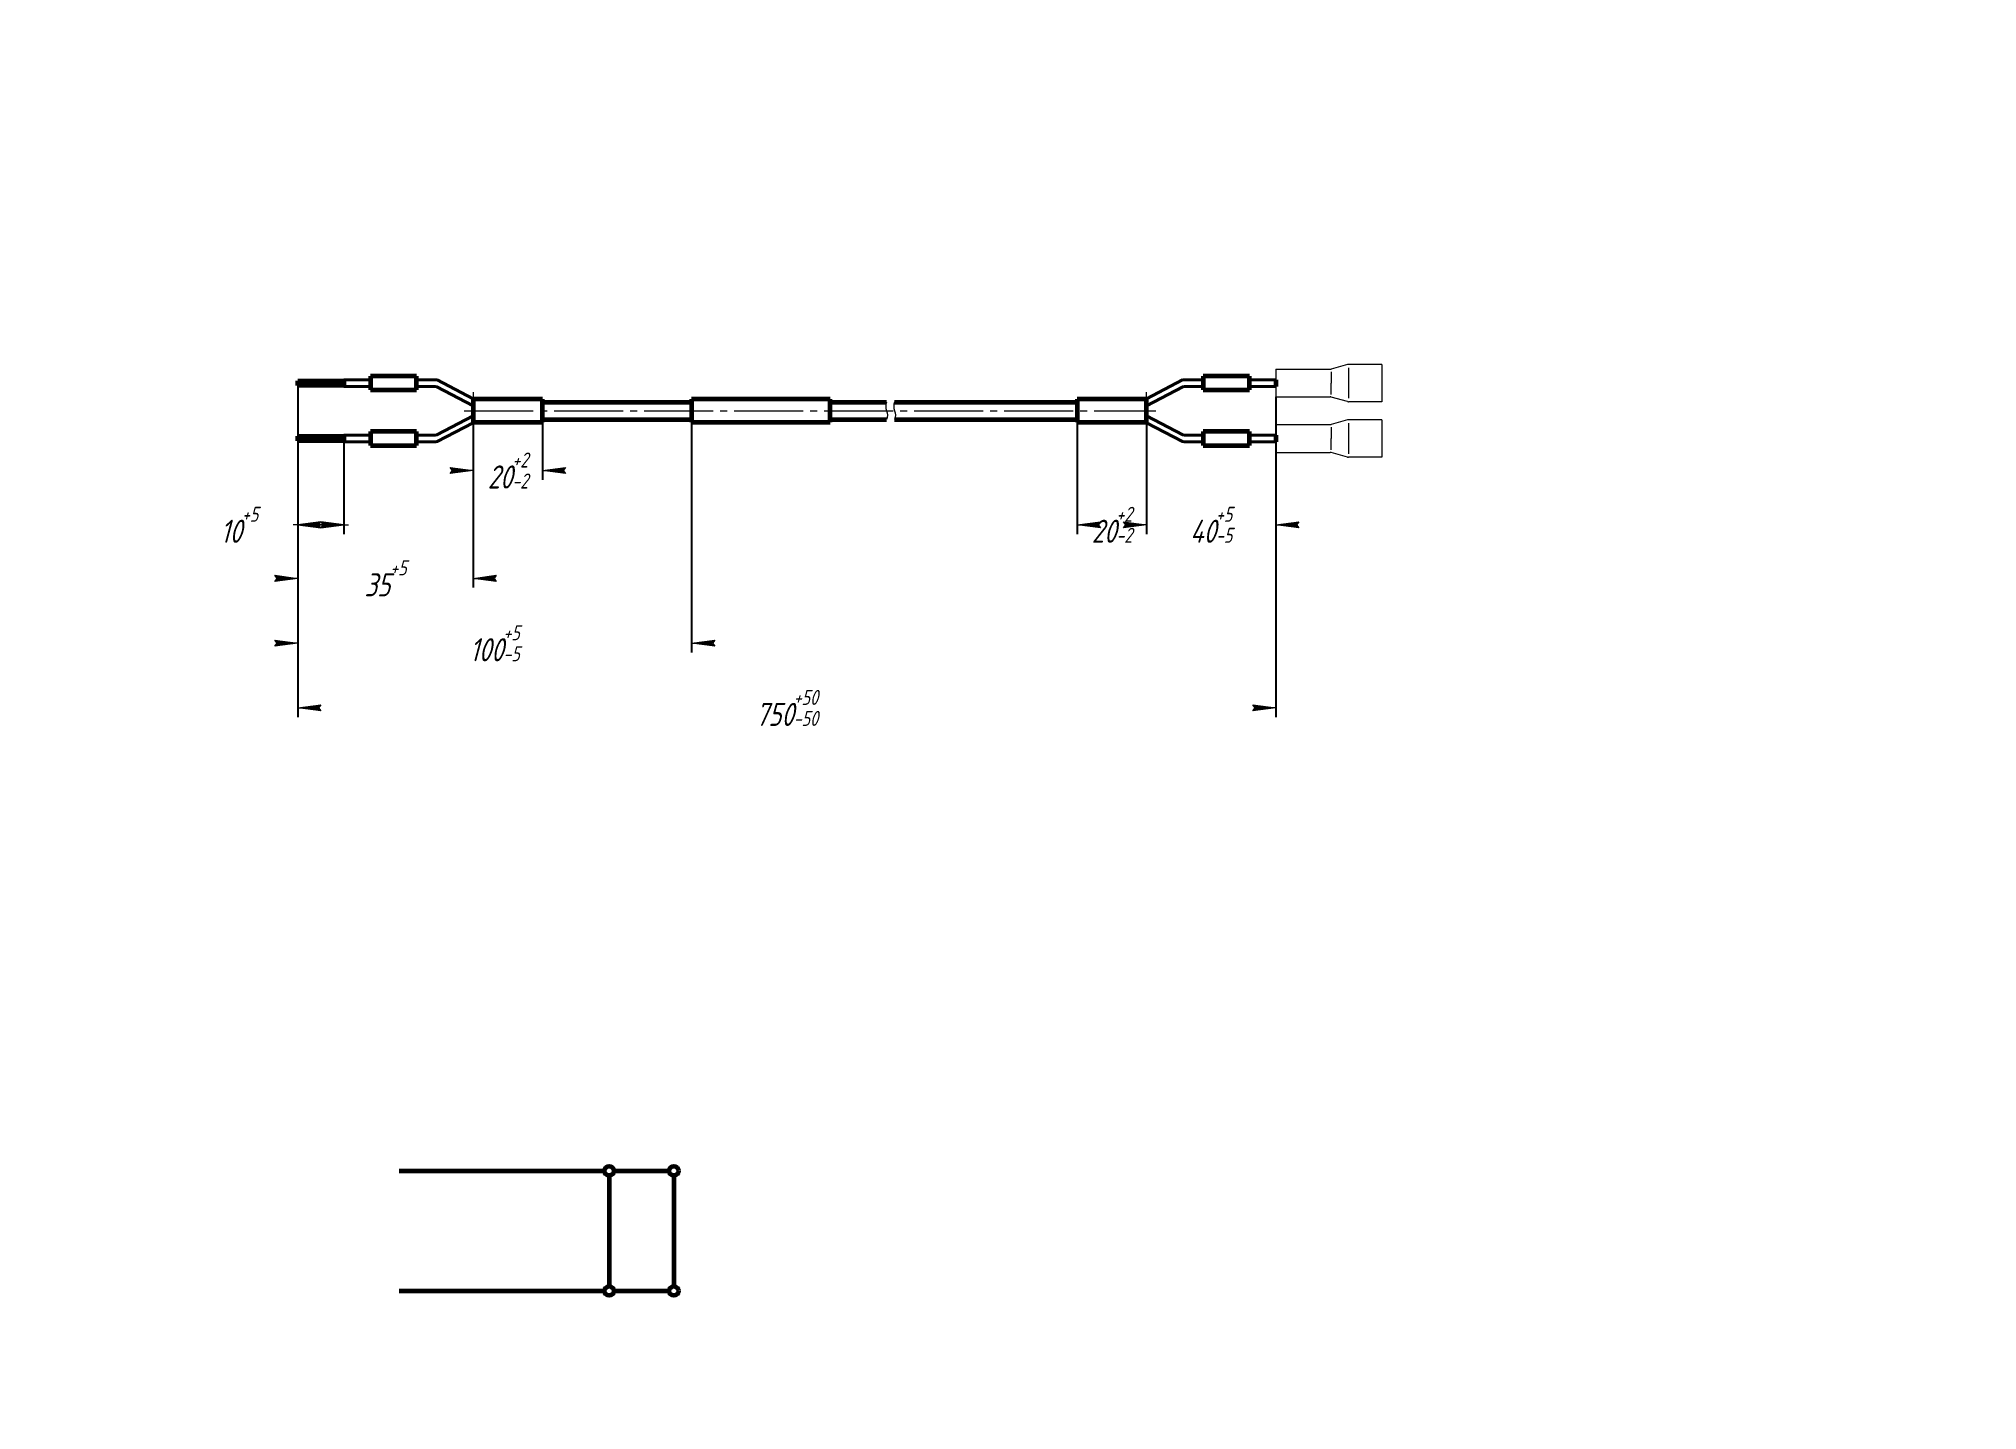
# Model space of a CAD drawing. Header units: millimetres. Extents: x 0 to 420, y 0 to 297.
import ezdxf

# ---------------------------------------------------------------- set-up
doc = ezdxf.new("R2010")
doc.units = ezdxf.units.MM
for name, pattern in [('K5LT32809', [0]), ('K5LT32810', [0]), ('K5LT32812', [0]), ('K5LT_AXLED', [19.5, 15, -1.5, 1.5, -1.5]), ('K5LT_BASIC', [0]), ('K5LT_THIN', [0]), ('K5LT_THIN_INCLUDED_TO_HATCHING', [0])]:
    doc.linetypes.add(name, pattern=pattern)
doc.styles.add('KDIMTEXTSTYLE', font='GOST_AU.SHX', dxfattribs={"width": 0.96, "oblique": 15, "height": 5})
doc.dimstyles.new('KDIMSTYLE (1.00)', dxfattribs={"dimtxt": 5, "dimasz": 1, "dimexe": 2, "dimexo": 0, "dimgap": 1, "dimtad": 1, "dimtxsty": 'KDIMTEXTSTYLE', "dimsah": 1, "dimcen": 0, "dimdle": 1, "dimadec": 0, "dimazin": 0, "dimtfac": 0.667, "dimtmove": 0, "dimatfit": 3, "dimfxl": 1, "dimtvp": 1, "dimtolj": 1, "dimtzin": 0, "dimarcsym": 0})

# ---------------------------------------------------------------- blocks, each defined once
blk = doc.blocks.new('U0')
at = {"color": 150, "linetype": 'K5LT_BASIC', "lineweight": 60, "true_color": 0x0080ff}
for p, q in [((109.1359105561847, 218.9382181371565), (94.13591055618474, 218.9382181371565)), ((94.13591055618474, 218.9382181371565), (94.13591055618474, 213.9382181371565)), ((109.1359105561847, 213.9382181371565), (109.1359105561847, 218.9382181371565)), ((94.13591055618474, 213.9382181371565), (109.1359105561847, 213.9382181371565))]:
    blk.add_line(p, q, dxfattribs=at)
blk = doc.blocks.new('U1')
at = {"color": 150, "linetype": 'K5LT_BASIC', "lineweight": 60, "true_color": 0x0080ff}
for p, q in [((171.446110569103, 218.9382181371565), (141.446110569103, 218.9382181371565)), ((141.446110569103, 218.9382181371565), (141.446110569103, 213.9382181371565)), ((171.446110569103, 213.9382181371565), (171.446110569103, 218.9382181371565)), ((141.446110569103, 213.9382181371565), (171.446110569103, 213.9382181371565))]:
    blk.add_line(p, q, dxfattribs=at)
blk = doc.blocks.new('KDIMARROW_01')
blk.add_hatch(color=0).paths.add_polyline_path([(-5, -0.6582624912261956), (0, 0), (-5, 0.658262491226197), (-4.5, 5.51091059616309e-16)])
at = {"color": 0, "linetype": 'K5LT_THIN', "lineweight": 18}
for p, q in [((-4.5, 5.51091059616309e-16), (-5, 0.658262491226197)), ((-5, 0.658262491226197), (0, 0)), ((0, 0), (-5, -0.6582624912261956)), ((-5, -0.6582624912261956), (-4.5, 5.51091059616309e-16)), ((0, 0), (-1, 0))]:
    blk.add_line(p, q, dxfattribs=at)
blk = doc.blocks.new('U2')
at = {"color": 150, "linetype": 'K5LT_BASIC', "lineweight": 60, "true_color": 0x0080ff}
for p, q in [((56.12154304228761, 222.9420540911495), (66.12154304228761, 222.9420540911495)), ((56.12154304228761, 221.9420540911495), (56.12154304228761, 222.9420540911495)), ((66.12154304228761, 222.9420540911495), (66.12154304228761, 221.9420540911495)), ((66.12154304228761, 221.9420540911495), (56.12154304228761, 221.9420540911495))]:
    blk.add_line(p, q, dxfattribs=at)
blk = doc.blocks.new('U3')
at = {"color": 150, "linetype": 'K5LT_BASIC', "lineweight": 60, "true_color": 0x0080ff}
for p, q in [((56.12154304228761, 210.9343821831635), (66.12154304228761, 210.9343821831635)), ((56.12154304228761, 209.9343821831635), (56.12154304228761, 210.9343821831635)), ((66.12154304228761, 210.9343821831635), (66.12154304228761, 209.9343821831635)), ((66.12154304228761, 209.9343821831635), (56.12154304228761, 209.9343821831635))]:
    blk.add_line(p, q, dxfattribs=at)
blk = doc.blocks.new('KDIMARROW_02')
blk.add_hatch(color=0).paths.add_polyline_path([(4.5, -5.51091059616309e-16), (5, 0.6582624912261956), (0, 0), (5, -0.658262491226197)])
at = {"color": 0, "linetype": 'K5LT_THIN', "lineweight": 18}
for p, q in [((0, 0), (-1, 0)), ((5, 0.6582624912261956), (0, 0)), ((0, 0), (5, -0.658262491226197)), ((0, 0), (7, -8.572527594031472e-16)), ((4.5, -5.51091059616309e-16), (5, 0.6582624912261956)), ((5, -0.658262491226197), (4.5, -5.51091059616309e-16))]:
    blk.add_line(p, q, dxfattribs=at)
blk = doc.blocks.new('U7')
at = {"color": 150, "linetype": 'K5LT_BASIC', "lineweight": 60, "true_color": 0x0080ff}
for p, q in [((81.84345621717881, 223.9420540911494), (71.84345621717881, 223.9420540911494)), ((71.84345621717881, 223.9420540911494), (71.84345621717881, 220.9420540911494)), ((81.84345621717881, 220.9420540911494), (81.84345621717881, 223.9420540911494)), ((71.84345621717881, 220.9420540911494), (81.84345621717881, 220.9420540911494))]:
    blk.add_line(p, q, dxfattribs=at)
blk = doc.blocks.new('U8')
at = {"color": 150, "linetype": 'K5LT_BASIC', "lineweight": 60, "true_color": 0x0080ff}
for p, q in [((81.84345621717881, 211.9343821831634), (71.84345621717881, 211.9343821831634)), ((71.84345621717881, 211.9343821831634), (71.84345621717881, 208.9343821831634)), ((81.84345621717881, 208.9343821831634), (81.84345621717881, 211.9343821831634)), ((71.84345621717881, 208.9343821831634), (81.84345621717881, 208.9343821831634))]:
    blk.add_line(p, q, dxfattribs=at)
blk = doc.blocks.new('U10')
at = {"color": 7, "linetype": 'K5LT_THIN_INCLUDED_TO_HATCHING', "lineweight": 18}
for p, q in [((183.557846501245, 217.8555737864123), (183.5024953201365, 217.3831219033272)), ((183.5024953201365, 217.3831219033272), (183.557846501245, 216.910670020242)), ((183.6914760733706, 218.3280256694975), (183.557846501245, 217.8555737864123)), ((183.557846501245, 216.910670020242), (183.6914760733706, 216.4382181371569)), ((183.6914760733706, 216.4382181371569), (183.8251056454961, 215.9657662540717)), ((183.8251056454961, 215.0208624879014), (183.6914760733706, 214.5484106048162)), ((183.8251056454961, 215.9657662540717), (183.8804568266046, 215.4933143709865)), ((183.8804568266046, 215.4933143709865), (183.8251056454961, 215.0208624879014))]:
    blk.add_line(p, q, dxfattribs=at)
blk = doc.blocks.new('U11')
at = {"color": 7, "linetype": 'K5LT_THIN_INCLUDED_TO_HATCHING', "lineweight": 18}
for p, q in [((185.2992040844003, 217.8555737864123), (185.2438529032918, 217.3831219033272)), ((185.2438529032918, 217.3831219033272), (185.2992040844003, 216.910670020242)), ((185.4328336565259, 218.3280256694975), (185.2992040844003, 217.8555737864123)), ((185.2992040844003, 216.910670020242), (185.4328336565259, 216.4382181371569)), ((185.4328336565259, 216.4382181371569), (185.5664632286515, 215.9657662540717)), ((185.5664632286515, 215.0208624879014), (185.4328336565259, 214.5484106048162)), ((185.5664632286515, 215.9657662540717), (185.62181440976, 215.4933143709865)), ((185.62181440976, 215.4933143709865), (185.5664632286515, 215.0208624879014))]:
    blk.add_line(p, q, dxfattribs=at)
blk = doc.blocks.new('U16')
at = {"color": 150, "linetype": 'K5LT_BASIC', "lineweight": 60, "true_color": 0x0080ff}
for p, q in [((240.0057596792878, 218.9382181371571), (225.0057596792878, 218.9382181371571)), ((225.0057596792878, 218.9382181371571), (225.0057596792878, 213.9382181371571)), ((240.0057596792878, 213.9382181371571), (240.0057596792878, 218.9382181371571)), ((225.0057596792878, 213.9382181371571), (240.0057596792878, 213.9382181371571))]:
    blk.add_line(p, q, dxfattribs=at)
blk = doc.blocks.new('U17')
at = {"color": 150, "linetype": 'K5LT_BASIC', "lineweight": 60, "true_color": 0x0080ff}
for p, q in [((262.2982140182937, 211.9343821831641), (252.2982140182937, 211.9343821831641)), ((252.2982140182937, 211.9343821831641), (252.2982140182937, 208.9343821831641)), ((262.2982140182937, 208.9343821831641), (262.2982140182937, 211.9343821831641)), ((252.2982140182937, 208.9343821831641), (262.2982140182937, 208.9343821831641))]:
    blk.add_line(p, q, dxfattribs=at)
blk = doc.blocks.new('U18')
at = {"color": 150, "linetype": 'K5LT_BASIC', "lineweight": 60, "true_color": 0x0080ff}
for p, q in [((262.2982140182937, 223.9420540911502), (252.2982140182937, 223.9420540911502)), ((252.2982140182937, 223.9420540911502), (252.2982140182937, 220.9420540911502)), ((262.2982140182937, 220.9420540911502), (262.2982140182937, 223.9420540911502)), ((252.2982140182937, 220.9420540911502), (262.2982140182937, 220.9420540911502))]:
    blk.add_line(p, q, dxfattribs=at)

msp = doc.modelspace()

# ---------------------------------------------------------------- linework, layer by layer
at = {"color": 150, "linetype": 'K5LT_BASIC', "lineweight": 60, "true_color": 0x0080ff}
for p, q in [((66.12154304228761, 221.7096937884326), (66.12154304228761, 223.1744143938664)), ((268.0201271931849, 223.174414393867), (268.0201271931849, 221.7096937884332)), ((109.1359105561847, 218.3280256694974), (141.446110569103, 218.3280256694976)), ((109.1359105561847, 214.5484106048158), (141.446110569103, 214.5484106048168)), ((171.446110569103, 218.3280256694974), (183.6914760733706, 218.3280256694975)), ((171.446110569103, 214.5484106048158), (183.6914760733706, 214.5484106048162)), ((185.4328336565259, 218.3280256694975), (218.7563105820213, 218.3280256694977)), ((185.4328336565259, 214.5484106048162), (218.7563105820213, 214.5484106048173)), ((218.7563105820213, 218.3280256694974), (225.0057596792878, 218.3280256694976)), ((218.7563105820213, 214.5484106048158), (225.0057596792878, 214.5484106048166)), ((225.0057596792878, 218.3280256694976), (225.0057596792878, 214.5484106048166)), ((66.12154304228761, 209.7020218804465), (66.12154304228761, 211.1667424858804)), ((268.0201271931849, 211.166742485881), (268.0201271931849, 209.7020218804471)), ((78.05919357366301, 51.82775124531685), (122.5938414899175, 51.82775124531685)), ((123.5938414899171, 50.82775124531685), (123.5938414899171, 26.82775124531686)), ((124.5938414899166, 51.82775124531685), (136.5938414899171, 51.82775124531685)), ((137.5938414899171, 50.82775124531685), (137.5938414899171, 26.82775124531686)), ((78.05919357366301, 25.82775124531685), (122.5938414899175, 25.82775124531685)), ((124.5938414899166, 25.82775124531685), (136.5938414899171, 25.82775124531685))]:
    msp.add_line(p, q, dxfattribs=at)
at = {"color": 7, "linetype": 'K5LT32809', "lineweight": 40}
for p, q in [((71.84345621717881, 223.1744143938664), (66.12154304228761, 223.1744143938664)), ((85.64191305652321, 223.1744143938662), (81.84345621717881, 223.1744143938662)), ((94.13591055618508, 219.0163021760025), (86.34618359785554, 223.1245662101857)), ((240.0057596792875, 219.0163021760031), (247.795486637617, 223.1245662101863)), ((240.0057596792875, 219.0163021760031), (247.795486637617, 223.1245662101863)), ((248.4997571789493, 223.1744143938668), (252.2982140182937, 223.1744143938668)), ((248.4997571789493, 223.1744143938668), (252.2982140182937, 223.1744143938668)), ((262.2982140182937, 223.174414393867), (268.0201271931849, 223.174414393867)), ((262.2982140182937, 223.174414393867), (268.0201271931849, 223.174414393867)), ((71.84345621717881, 221.7096937884325), (66.12154304228761, 221.7096937884326)), ((85.52335474919687, 221.7096937884324), (81.84345621717881, 221.7096937884324)), ((94.13591055618485, 217.5325362077209), (86.22896144841184, 221.6596553222247)), ((240.0057596792877, 217.5325362077215), (247.9127087870607, 221.6596553222253)), ((240.0057596792877, 217.5325362077215), (247.9127087870607, 221.6596553222253)), ((248.6183154862757, 221.7096937884331), (252.2982140182937, 221.7096937884331)), ((248.6183154862757, 221.7096937884331), (252.2982140182937, 221.7096937884331)), ((262.2982140182937, 221.7096937884332), (268.0201271931849, 221.7096937884332)), ((262.2982140182937, 221.7096937884332), (268.0201271931849, 221.7096937884332)), ((94.13591055618485, 215.343900066592), (86.22896144841184, 211.2167809520882)), ((94.13591055618485, 215.343900066592), (86.22896144841184, 211.2167809520882)), ((240.0057596792877, 215.3439000665927), (247.9127087870607, 211.2167809520889)), ((71.84345621717881, 211.1667424858804), (66.12154304228761, 211.1667424858804)), ((71.84345621717881, 211.1667424858804), (66.12154304228761, 211.1667424858804)), ((85.52335474919687, 211.1667424858805), (81.84345621717881, 211.1667424858804)), ((85.52335474919687, 211.1667424858805), (81.84345621717881, 211.1667424858804)), ((94.13591055618508, 213.8601340983105), (86.34618359785554, 209.7518700641273)), ((94.13591055618508, 213.8601340983105), (86.34618359785554, 209.7518700641273)), ((240.0057596792875, 213.8601340983111), (247.795486637617, 209.7518700641279)), ((248.6183154862757, 211.1667424858811), (252.2982140182937, 211.1667424858811)), ((262.2982140182937, 211.166742485881), (268.0201271931849, 211.166742485881)), ((71.84345621717881, 209.7020218804466), (66.12154304228761, 209.7020218804465)), ((71.84345621717881, 209.7020218804466), (66.12154304228761, 209.7020218804465)), ((85.64191305652321, 209.7020218804468), (81.84345621717881, 209.7020218804467)), ((85.64191305652321, 209.7020218804468), (81.84345621717881, 209.7020218804467)), ((248.4997571789493, 209.7020218804474), (252.2982140182937, 209.7020218804473)), ((262.2982140182937, 209.7020218804472), (268.0201271931849, 209.7020218804471))]:
    msp.add_line(p, q, dxfattribs=at)
at = {"color": 7, "linetype": 'K5LT32812', "lineweight": 18}
for p, q in [((268.0201271931849, 225.4420540911501), (268.0201271931849, 219.4420540911501)), ((268.0201271931849, 225.4420540911501), (279.8140893421505, 225.4420540911501)), ((283.5679047490449, 226.4642771059357), (280.0163117862904, 225.4698310763645)), ((280.0163117862904, 224.8885093566043), (280.0163117862904, 222.4420540911501)), ((291.0201271931849, 226.4920540911502), (283.7701271931849, 226.4920540911501)), ((283.7701271931849, 225.7420540911501), (283.7701271931849, 219.1420540911501)), ((291.020127193185, 226.4920540911502), (291.0201271931849, 218.3920540911501)), ((268.0201271931849, 219.4420540911501), (279.8140893421505, 219.4420540911501)), ((280.0163117862904, 219.995598825696), (280.0163117862904, 222.4420540911501)), ((283.5679047490449, 218.4198310763645), (280.0163117862904, 219.4142771059357)), ((283.5679047490449, 214.4566051979497), (280.0163117862904, 213.4621591683785)), ((291.0201271931849, 218.3920540911501), (283.7701271931849, 218.3920540911501)), ((291.0201271931849, 214.4843821831641), (283.7701271931849, 214.4843821831641)), ((291.020127193185, 214.4843821831641), (291.0201271931849, 206.3843821831641)), ((268.0201271931849, 213.4343821831641), (268.0201271931849, 207.434382183164)), ((268.0201271931849, 213.4343821831641), (279.8140893421505, 213.4343821831641)), ((280.0163117862904, 212.8808374486182), (280.0163117862904, 210.4343821831641)), ((280.0163117862904, 207.98792691771), (280.0163117862904, 210.4343821831641)), ((283.7701271931849, 213.7343821831641), (283.7701271931849, 207.1343821831641)), ((268.0201271931849, 207.4343821831641), (279.8140893421505, 207.434382183164)), ((283.5679047490449, 206.4121591683785), (280.0163117862904, 207.4066051979497)), ((291.0201271931849, 206.3843821831641), (283.7701271931849, 206.3843821831641))]:
    msp.add_line(p, q, dxfattribs=at)
at = {"color": 7, "linetype": 'K5LT32810', "lineweight": 15}
for p, q in [((94.13591055618485, 220.4382181371564), (94.13591055618485, 212.4382181371566)), ((240.0057596792877, 212.4382181371572), (240.0057596792877, 220.438218137157))]:
    msp.add_line(p, q, dxfattribs=at)
at = {"color": 30, "linetype": 'K5LT_AXLED', "lineweight": 18, "true_color": 0xff8000}
msp.add_line((92.13591055618474, 216.4382181371565), (242.0057596792877, 216.4382181371571), dxfattribs=at)
at = {"color": 150, "linetype": 'K5LT_BASIC', "lineweight": 60, "true_color": 0x0080ff}
for centre in [(123.5938414899171, 51.82775124531685), (137.5938414899171, 51.82775124531685), (123.5938414899171, 25.82775124531685), (137.5938414899171, 25.82775124531685)]:
    msp.add_circle(centre, 1, dxfattribs=at)
at = {"color": 7, "linetype": 'K5LT32809', "lineweight": 40}
for centre, radius, start, end in [((85.64191305652375, 218.1744143938727), 4.999999999993435, 81.90272718565915, 90.0000000000062), ((248.4997571789488, 218.1744143938733), 4.999999999993435, 89.99999999999379, 98.09727281434085), ((248.4997571789488, 218.1744143938733), 4.999999999993435, 89.99999999999379, 98.09727281434085), ((85.52335474919705, 216.7096937884343), 4.999999999998095, 81.88726146234943, 90.00000000000212), ((248.6183154862755, 216.7096937884349), 4.999999999998095, 89.99999999999787, 98.11273853765057), ((248.6183154862755, 216.7096937884349), 4.999999999998095, 89.99999999999787, 98.11273853765057), ((85.52335474919705, 216.1667424858786), 4.999999999998095, 269.9999999999978, 278.1127385376506), ((85.52335474919705, 216.1667424858786), 4.999999999998095, 269.9999999999978, 278.1127385376506), ((248.6183154862755, 216.1667424858792), 4.999999999998095, 261.8872614623494, 270.0000000000022), ((85.64191305652375, 214.7020218804402), 4.999999999993435, 269.9999999999938, 278.0972728143409), ((85.64191305652375, 214.7020218804402), 4.999999999993435, 269.9999999999938, 278.0972728143409), ((248.4997571789488, 214.7020218804409), 4.999999999993435, 261.9027271856591, 270.0000000000062)]:
    msp.add_arc(centre, radius, start, end, dxfattribs=at)
at = {"color": 7, "linetype": 'K5LT32812', "lineweight": 18}
for centre, radius, start, end in [((279.8140893421505, 226.1920540911501), 0.75, 270, 285.6422464572109), ((283.7701271931849, 225.7420540911501), 0.75, 90, 105.6422464572109), ((279.8140893421505, 218.6920540911501), 0.7499999999999979, 74.35775354278906, 90), ((283.7701271931849, 219.1420540911501), 0.7499999999999979, 254.3577535427891, 270), ((283.7701271931849, 213.7343821831641), 0.75, 90, 105.6422464572109), ((279.8140893421505, 214.1843821831641), 0.75, 270, 285.6422464572109), ((279.8140893421505, 206.684382183164), 0.7499999999999979, 74.35775354278906, 90), ((283.7701271931849, 207.1343821831641), 0.7499999999999979, 254.3577535427891, 270)]:
    msp.add_arc(centre, radius, start, end, dxfattribs=at)

# ---------------------------------------------------------------- block references
for name in ['U2', 'U7', 'U18', 'U0', 'U1', 'U16', 'U10', 'U11', 'U3', 'U8', 'U17']:
    msp.add_blockref(name, (0, 0))

# ---------------------------------------------------------------- dimensions: what is measured, and where the dimension line sits
at = {"color": 7}
for base, p1, p2, location, text, override in [((56.12154304228761, 191.7496696919594), (66.12154304228761, 209.7020218804465), (56.12154304228761, 221.9420540911495), (43.45567046843507, 191.7496696919594), '\\H5.0;\\W0.965;\\Q15;\\H5.0;\\W0.965;\\Q15;\\Q15;10\\H0.65x;\\S+5^ ;\\H1.5x;', {"dimexo": 0, "dimblk1": 'KDIMARROW_02', "dimblk2": 'KDIMARROW_02', "dimse1": 0, "dimse2": 0, "dimclrt": 7, "dimtolj": 1}), ((240.0057596792878, 191.7496696919594), (225.0057596792878, 218.9382181371571), (240.0057596792878, 218.9382181371571), (232.5057596792878, 191.7496696919594), '\\H5.0;\\W0.965;\\Q15;\\H5.0;\\W0.965;\\Q15;\\Q15;20\\H0.65x;\\S+2^ -2;\\H1.5x;', {"dimexo": 0, "dimblk1": 'KDIMARROW_01', "dimblk2": 'KDIMARROW_01', "dimse1": 0, "dimse2": 0, "dimclrt": 7, "dimtolj": 1}), ((240.0057596792877, 191.7496696919594), (268.0201271931849, 219.4420540911501), (240.0057596792877, 216.4382181371571), (254.0129434362363, 191.7496696919594), '\\H5.0;\\W0.965;\\Q15;\\H5.0;\\W0.965;\\Q15;\\Q15;40\\H0.65x;\\S+5^ -5;\\H1.5x;', {"dimexo": 0, "dimblk1": 'KDIMARROW_01', "dimblk2": 'KDIMARROW_01', "dimse1": 0, "dimse2": 0, "dimclrt": 7, "dimtolj": 1}), ((56.12154304228761, 180.1475793858982), (94.13591055618474, 216.4382181371565), (56.12154304228761, 209.9343821831635), (75.12872679923618, 180.1475793858982), '\\H5.0;\\W0.965;\\Q15;\\H5.0;\\W0.965;\\Q15;\\Q15;35\\H0.65x;\\S+5^ ;\\H1.5x;', {"dimexo": 0, "dimblk1": 'KDIMARROW_01', "dimblk2": 'KDIMARROW_01', "dimse1": 0, "dimse2": 0, "dimclrt": 7, "dimtolj": 1}), ((56.12154304228761, 166.088340422824), (141.446110569103, 213.9382181371565), (56.12154304228761, 209.9343821831635), (98.78382680569531, 166.088340422824), '\\H5.0;\\W0.965;\\Q15;\\H5.0;\\W0.965;\\Q15;\\Q15;100\\H0.65x;\\S+5^ -5;\\H1.5x;', {"dimexo": 0, "dimblk1": 'KDIMARROW_01', "dimblk2": 'KDIMARROW_01', "dimse1": 0, "dimse2": 0, "dimclrt": 7, "dimtolj": 1}), ((94.13591055618474, 203.5062780184555), (109.1359105561847, 213.9382181371565), (94.13591055618474, 213.9382181371565), (101.6359105561847, 203.5062780184555), '\\H5.0;\\W0.965;\\Q15;\\H5.0;\\W0.965;\\Q15;\\Q15;20\\H0.65x;\\S+2^ -2;\\H1.5x;', {"dimexo": 0, "dimblk1": 'KDIMARROW_01', "dimblk2": 'KDIMARROW_01', "dimse1": 0, "dimse2": 0, "dimclrt": 7, "dimtolj": 1}), ((268.0201271941624, 152.088416417116), (56.12154304228761, 209.9343821831635), (268.0201271931849, 209.7020218804471), (162.0708351187157, 152.0884164153184), '\\H5.0;\\W0.965;\\Q15;\\H5.0;\\W0.965;\\Q15;\\Q15;750\\H0.65x;\\S+50^ -50;\\H1.5x;', {"dimexo": 0, "dimblk1": 'KDIMARROW_01', "dimblk2": 'KDIMARROW_01', "dimse1": 0, "dimse2": 0, "dimclrt": 7, "dimtolj": 1})]:
    msp.add_linear_dim(base=base, p1=p1, p2=p2, location=location, text=text, dimstyle='KDIMSTYLE (1.00)', override=override, dxfattribs=at).render()

doc.saveas('drawing.dxf')
